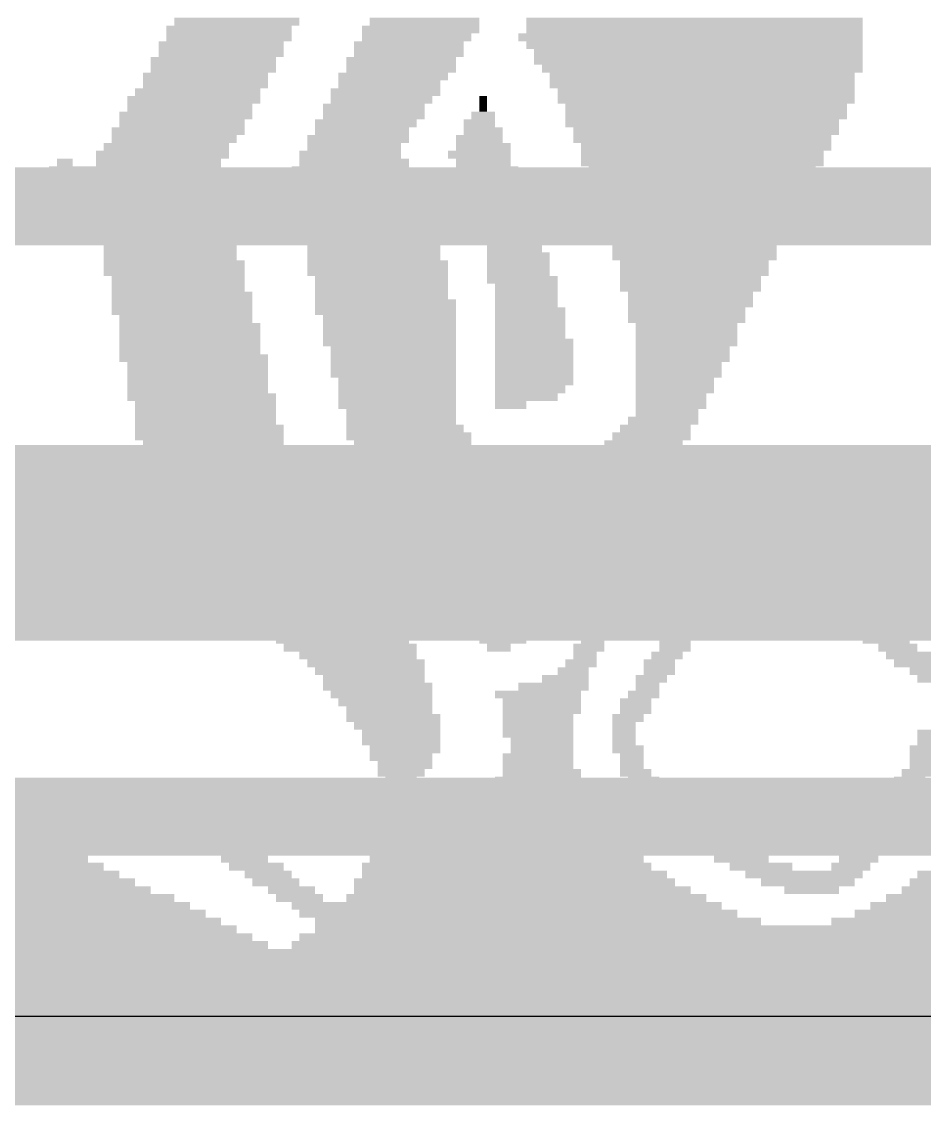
# Model space of a CAD drawing. Extents: x 8 to 204, y 9 to 177.
# Drawn here: x 61.46 to 64.391, y 44.91 to 48.428 of the extents above; entities that cross this region are included whole.
import ezdxf

# ---------------------------------------------------------------- set-up
doc = ezdxf.new("R2010")
doc.units = 0
doc.layers.get('0').update_dxf_attribs({"linetype": 'CONTINUOUS'})
doc.layers.add('BOTTOMLAYER', color=5, linetype='CONTINUOUS')
doc.layers.add('BOTTOMOVERLAY', color=54, linetype='CONTINUOUS')

# ---------------------------------------------------------------- blocks, each defined once
blk = doc.blocks.new('ESTATICA_B_223')
at = {"layer": 'BOTTOMOVERLAY'}
for points in [[(-7.0403, 4.0105), (6.5233, 4.0105), (-7.0403, 4.0359), (6.5233, 4.0359)], [(-7.0403, 3.9851), (6.5233, 3.9851), (-7.0403, 4.0105), (6.5233, 4.0105)], [(-7.0149, 3.9597), (6.5233, 3.9597), (-7.0149, 3.9851), (6.5233, 3.9851)], [(-7.0149, 3.9343), (6.4979, 3.9343), (-7.0149, 3.9597), (6.4979, 3.9597)], [(-6.9895, 3.9089), (6.4979, 3.9089), (-6.9895, 3.9343), (6.4979, 3.9343)], [(-6.9641, 3.8835), (6.4725, 3.8835), (-6.9641, 3.9089), (6.4725, 3.9089)], [(-6.9641, 3.8581), (6.4471, 3.8581), (-6.9641, 3.8835), (6.4471, 3.8835)], [(-6.9387, 3.8327), (6.4471, 3.8327), (-6.9387, 3.8581), (6.4471, 3.8581)], [(-6.9387, 3.8073), (6.4217, 3.8073), (-6.9387, 3.8327), (6.4217, 3.8327)], [(-6.9133, 3.7819), (6.4217, 3.7819), (-6.9133, 3.8073), (6.4217, 3.8073)], [(-6.9133, 3.7565), (6.3963, 3.7565), (-6.9133, 3.7819), (6.3963, 3.7819)], [(-6.8879, 3.7311), (6.3963, 3.7311), (-6.8879, 3.7565), (6.3963, 3.7565)], [(-6.8625, 3.7057), (6.3709, 3.7057), (-6.8625, 3.7311), (6.3709, 3.7311)], [(-6.8625, 3.6803), (6.3455, 3.6803), (-6.8625, 3.7057), (6.3455, 3.7057)], [(-6.8371, 3.6549), (6.3455, 3.6549), (-6.8371, 3.6803), (6.3455, 3.6803)], [(-6.8371, 3.6295), (6.3201, 3.6295), (-6.8371, 3.6549), (6.3201, 3.6549)], [(-6.8117, 3.6041), (6.3201, 3.6041), (-6.8117, 3.6295), (6.3201, 3.6295)], [(-6.8117, 3.5787), (6.2947, 3.5787), (-6.8117, 3.6041), (6.2947, 3.6041)], [(-6.7863, 3.5533), (6.2947, 3.5533), (-6.7863, 3.5787), (6.2947, 3.5787)], [(-6.7609, 3.5279), (6.2693, 3.5279), (-6.7609, 3.5533), (6.2693, 3.5533)], [(-6.7609, 3.5025), (1.4179, 3.5025), (-6.7609, 3.5279), (1.4179, 3.5279)], [(1.4941, 3.5025), (6.2439, 3.5025), (1.4941, 3.5279), (6.2439, 3.5279)], [(-6.7355, 3.4771), (1.3925, 3.4771), (-6.7355, 3.5025), (1.3925, 3.5025)], [(1.5449, 3.4771), (6.2439, 3.4771), (1.5449, 3.5025), (6.2439, 3.5025)], [(-6.7355, 3.4517), (1.3417, 3.4517), (-6.7355, 3.4771), (1.3417, 3.4771)], [(-6.7101, 3.4263), (-0.3347, 3.4263), (-6.7101, 3.4517), (-0.3347, 3.4517)], [(-0.1061, 3.4263), (1.3417, 3.4263), (-0.1061, 3.4517), (1.3417, 3.4517)], [(1.5957, 3.4517), (6.2185, 3.4517), (1.5957, 3.4771), (6.2185, 3.4771)], [(1.6465, 3.4263), (6.2185, 3.4263), (1.6465, 3.4517), (6.2185, 3.4517)], [(-6.6847, 3.4009), (-0.4109, 3.4009), (-6.6847, 3.4263), (-0.4109, 3.4263)], [(-0.0299, 3.4009), (1.3925, 3.4009), (-0.0299, 3.4263), (1.3925, 3.4263)], [(1.6973, 3.4009), (6.1931, 3.4009), (1.6973, 3.4263), (6.1931, 3.4263)], [(-6.6847, 3.3755), (-0.4617, 3.3755), (-6.6847, 3.4009), (-0.4617, 3.4009)], [(0.0209, 3.3755), (1.4179, 3.3755), (0.0209, 3.4009), (1.4179, 3.4009)], [(1.7481, 3.3755), (6.1677, 3.3755), (1.7481, 3.4009), (6.1677, 3.4009)], [(-6.6593, 3.3501), (-0.5125, 3.3501), (-6.6593, 3.3755), (-0.5125, 3.3755)], [(-6.6593, 3.3247), (-0.5633, 3.3247), (-6.6593, 3.3501), (-0.5633, 3.3501)], [(-0.3601, 3.3247), (-0.1823, 3.3247), (-0.3601, 3.3501), (-0.1823, 3.3501)], [(0.0717, 3.3501), (1.2401, 3.3501), (0.0717, 3.3755), (1.2401, 3.3755)], [(0.1225, 3.3247), (1.2147, 3.3247), (0.1225, 3.3501), (1.2147, 3.3501)], [(1.3163, 3.3501), (1.4687, 3.3501), (1.3163, 3.3755), (1.4687, 3.3755)], [(1.3417, 3.3247), (1.4941, 3.3247), (1.3417, 3.3501), (1.4941, 3.3501)], [(1.7989, 3.3501), (6.1677, 3.3501), (1.7989, 3.3755), (6.1677, 3.3755)], [(1.8751, 3.3247), (6.1423, 3.3247), (1.8751, 3.3501), (6.1423, 3.3501)], [(-6.6339, 3.2993), (-0.5887, 3.2993), (-6.6339, 3.3247), (-0.5887, 3.3247)], [(-0.4109, 3.2993), (-0.1061, 3.2993), (-0.4109, 3.3247), (-0.1061, 3.3247)], [(0.1733, 3.2993), (1.2147, 3.2993), (0.1733, 3.3247), (1.2147, 3.3247)], [(1.3925, 3.2993), (1.5449, 3.2993), (1.3925, 3.3247), (1.5449, 3.3247)], [(1.9259, 3.2993), (6.1423, 3.2993), (1.9259, 3.3247), (6.1423, 3.3247)], [(-6.6339, 3.2739), (-0.6141, 3.2739), (-6.6339, 3.2993), (-0.6141, 3.2993)], [(-0.4617, 3.2485), (-0.3347, 3.2485), (-0.4617, 3.2739), (-0.3347, 3.2739)], [(-0.4363, 3.2739), (-0.0553, 3.2739), (-0.4363, 3.2993), (-0.0553, 3.2993)], [(-0.2077, 3.2485), (-0.0045, 3.2485), (-0.2077, 3.2739), (-0.0045, 3.2739)], [(0.1987, 3.2739), (1.1893, 3.2739), (0.1987, 3.2993), (1.1893, 3.2993)], [(0.2495, 3.2485), (1.1893, 3.2485), (0.2495, 3.2739), (1.1893, 3.2739)], [(1.4179, 3.2739), (1.5703, 3.2739), (1.4179, 3.2993), (1.5703, 3.2993)], [(1.4433, 3.2485), (1.6211, 3.2485), (1.4433, 3.2739), (1.6211, 3.2739)], [(1.9767, 3.2739), (6.1169, 3.2739), (1.9767, 3.2993), (6.1169, 3.2993)], [(2.0275, 3.2485), (6.1169, 3.2485), (2.0275, 3.2739), (6.1169, 3.2739)], [(-0.4871, 3.2231), (-0.3601, 3.2231), (-0.4871, 3.2485), (-0.3601, 3.2485)], [(-0.1315, 3.2231), (0.0463, 3.2231), (-0.1315, 3.2485), (0.0463, 3.2485)], [(0.2749, 3.2231), (1.1639, 3.2231), (0.2749, 3.2485), (1.1639, 3.2485)], [(1.4941, 3.2231), (1.6465, 3.2231), (1.4941, 3.2485), (1.6465, 3.2485)], [(2.0783, 3.2231), (6.0915, 3.2231), (2.0783, 3.2485), (6.0915, 3.2485)], [(-0.5125, 3.1977), (-0.3855, 3.1977), (-0.5125, 3.2231), (-0.3855, 3.2231)], [(-0.0807, 3.1977), (0.0971, 3.1977), (-0.0807, 3.2231), (0.0971, 3.2231)], [(0.3003, 3.1977), (0.9607, 3.1977), (0.3003, 3.2231), (0.9607, 3.2231)], [(1.5195, 3.1977), (1.6973, 3.1977), (1.5195, 3.2231), (1.6973, 3.2231)], [(2.1291, 3.1977), (6.0661, 3.1977), (2.1291, 3.2231), (6.0661, 3.2231)], [(-0.5379, 3.1469), (-0.4363, 3.1469), (-0.5379, 3.1723), (-0.4363, 3.1723)], [(-0.5125, 3.1723), (-0.4109, 3.1723), (-0.5125, 3.1977), (-0.4109, 3.1977)], [(-0.0299, 3.1723), (0.1225, 3.1723), (-0.0299, 3.1977), (0.1225, 3.1977)], [(0.0209, 3.1469), (0.1733, 3.1469), (0.0209, 3.1723), (0.1733, 3.1723)], [(0.3511, 3.1723), (0.9099, 3.1723), (0.3511, 3.1977), (0.9099, 3.1977)], [(0.3765, 3.1469), (0.8845, 3.1469), (0.3765, 3.1723), (0.8845, 3.1723)], [(1.5703, 3.1723), (1.7227, 3.1723), (1.5703, 3.1977), (1.7227, 3.1977)], [(1.5957, 3.1469), (1.7735, 3.1469), (1.5957, 3.1723), (1.7735, 3.1723)], [(2.1037, 3.1469), (6.0407, 3.1469), (2.1037, 3.1723), (6.0407, 3.1723)], [(2.1799, 3.1723), (6.0661, 3.1723), (2.1799, 3.1977), (6.0661, 3.1977)], [(-0.5633, 3.1215), (-0.4617, 3.1215), (-0.5633, 3.1469), (-0.4617, 3.1469)], [(0.0463, 3.1215), (0.1987, 3.1215), (0.0463, 3.1469), (0.1987, 3.1469)], [(0.3765, 3.1215), (0.8591, 3.1215), (0.3765, 3.1469), (0.8591, 3.1469)], [(1.6465, 3.1215), (1.7989, 3.1215), (1.6465, 3.1469), (1.7989, 3.1469)], [(2.0275, 3.1215), (2.2815, 3.1215), (2.0275, 3.1469), (2.2815, 3.1469)], [(-0.5887, 3.0707), (-0.4871, 3.0707), (-0.5887, 3.0961), (-0.4871, 3.0961)], [(-0.5633, 3.0961), (-0.4617, 3.0961), (-0.5633, 3.1215), (-0.4617, 3.1215)], [(0.0971, 3.0961), (0.2241, 3.0961), (0.0971, 3.1215), (0.2241, 3.1215)], [(0.1225, 3.0707), (0.2495, 3.0707), (0.1225, 3.0961), (0.2495, 3.0961)], [(0.4019, 3.0961), (0.8337, 3.0961), (0.4019, 3.1215), (0.8337, 3.1215)], [(0.4273, 3.0707), (0.8083, 3.0707), (0.4273, 3.0961), (0.8083, 3.0961)], [(1.6719, 3.0961), (1.8497, 3.0961), (1.6719, 3.1215), (1.8497, 3.1215)], [(1.7227, 3.0707), (2.1545, 3.0707), (1.7227, 3.0961), (2.1545, 3.0961)], [(1.9259, 3.0961), (2.2307, 3.0961), (1.9259, 3.1215), (2.2307, 3.1215)], [(-0.6141, 3.0453), (-0.5125, 3.0453), (-0.6141, 3.0707), (-0.5125, 3.0707)], [(0.1479, 3.0453), (0.2749, 3.0453), (0.1479, 3.0707), (0.2749, 3.0707)], [(0.4527, 3.0453), (0.8083, 3.0453), (0.4527, 3.0707), (0.8083, 3.0707)], [(1.7481, 3.0453), (2.0529, 3.0453), (1.7481, 3.0707), (2.0529, 3.0707)], [(-0.6141, 3.0199), (-0.5125, 3.0199), (-0.6141, 3.0453), (-0.5125, 3.0453)], [(0.1733, 3.0199), (0.3003, 3.0199), (0.1733, 3.0453), (0.3003, 3.0453)], [(0.4527, 3.0199), (0.7829, 3.0199), (0.4527, 3.0453), (0.7829, 3.0453)], [(1.8243, 3.0199), (1.9513, 3.0199), (1.8243, 3.0453), (1.9513, 3.0453)], [(-0.6395, 2.9945), (-0.5379, 2.9945), (-0.6395, 3.0199), (-0.5379, 3.0199)], [(-0.6395, 2.9691), (-0.5379, 2.9691), (-0.6395, 2.9945), (-0.5379, 2.9945)], [(0.1987, 2.9945), (0.3257, 2.9945), (0.1987, 3.0199), (0.3257, 3.0199)], [(0.2241, 2.9691), (0.3257, 2.9691), (0.2241, 2.9945), (0.3257, 2.9945)], [(0.4781, 2.9945), (0.7575, 2.9945), (0.4781, 3.0199), (0.7575, 3.0199)], [(0.4781, 2.9691), (0.7575, 2.9691), (0.4781, 2.9945), (0.7575, 2.9945)], [(1.0115, 2.9691), (1.1131, 2.9691), (1.0115, 2.9945), (1.1131, 2.9945)], [(1.0369, 2.9945), (1.0877, 2.9945), (1.0369, 3.0199), (1.0877, 3.0199)], [(-0.6649, 2.9437), (-0.5633, 2.9437), (-0.6649, 2.9691), (-0.5633, 2.9691)], [(0.2495, 2.9437), (0.3511, 2.9437), (0.2495, 2.9691), (0.3511, 2.9691)], [(0.4781, 2.9437), (0.7321, 2.9437), (0.4781, 2.9691), (0.7321, 2.9691)], [(0.9861, 2.9437), (1.1385, 2.9437), (0.9861, 2.9691), (1.1385, 2.9691)], [(-0.6649, 2.9183), (-0.5887, 2.9183), (-0.6649, 2.9437), (-0.5887, 2.9437)], [(0.2749, 2.9183), (0.3511, 2.9183), (0.2749, 2.9437), (0.3511, 2.9437)], [(0.5035, 2.9183), (0.7321, 2.9183), (0.5035, 2.9437), (0.7321, 2.9437)], [(0.9607, 2.9183), (1.1385, 2.9183), (0.9607, 2.9437), (1.1385, 2.9437)], [(-0.6903, 2.8929), (-0.5887, 2.8929), (-0.6903, 2.9183), (-0.5887, 2.9183)], [(-0.6903, 2.8675), (-0.5887, 2.8675), (-0.6903, 2.8929), (-0.5887, 2.8929)], [(0.2749, 2.8929), (0.3511, 2.8929), (0.2749, 2.9183), (0.3511, 2.9183)], [(0.2749, 2.8675), (0.3765, 2.8675), (0.2749, 2.8929), (0.3765, 2.8929)], [(0.5035, 2.8929), (0.7321, 2.8929), (0.5035, 2.9183), (0.7321, 2.9183)], [(0.5035, 2.8675), (0.7067, 2.8675), (0.5035, 2.8929), (0.7067, 2.8929)], [(0.9353, 2.8675), (1.1639, 2.8675), (0.9353, 2.8929), (1.1639, 2.8929)], [(0.9607, 2.8929), (1.1639, 2.8929), (0.9607, 2.9183), (1.1639, 2.9183)], [(-0.7157, 2.8421), (-0.6141, 2.8421), (-0.7157, 2.8675), (-0.6141, 2.8675)], [(0.3003, 2.8421), (0.3765, 2.8421), (0.3003, 2.8675), (0.3765, 2.8675)], [(0.5035, 2.8421), (0.7067, 2.8421), (0.5035, 2.8675), (0.7067, 2.8675)], [(0.9353, 2.8421), (1.1893, 2.8421), (0.9353, 2.8675), (1.1893, 2.8675)], [(-0.7157, 2.8167), (-0.6141, 2.8167), (-0.7157, 2.8421), (-0.6141, 2.8421)], [(0.3003, 2.8167), (0.3765, 2.8167), (0.3003, 2.8421), (0.3765, 2.8421)], [(0.3003, 2.7913), (0.3765, 2.7913), (0.3003, 2.8167), (0.3765, 2.8167)], [(0.5035, 2.8167), (0.7321, 2.8167), (0.5035, 2.8421), (0.7321, 2.8421)], [(0.5035, 2.7913), (0.7321, 2.7913), (0.5035, 2.8167), (0.7321, 2.8167)], [(0.9353, 2.8167), (1.1893, 2.8167), (0.9353, 2.8421), (1.1893, 2.8421)], [(0.9353, 2.7913), (1.2147, 2.7913), (0.9353, 2.8167), (1.2147, 2.8167)], [(0.2749, 2.7659), (0.3765, 2.7659), (0.2749, 2.7913), (0.3765, 2.7913)], [(0.5035, 2.7659), (0.7321, 2.7659), (0.5035, 2.7913), (0.7321, 2.7913)], [(0.9353, 2.7659), (1.2401, 2.7659), (0.9353, 2.7913), (1.2401, 2.7913)], [(0.2495, 2.7405), (0.3511, 2.7405), (0.2495, 2.7659), (0.3511, 2.7659)], [(0.4781, 2.7405), (0.7321, 2.7405), (0.4781, 2.7659), (0.7321, 2.7659)], [(0.9607, 2.7405), (1.2401, 2.7405), (0.9607, 2.7659), (1.2401, 2.7659)], [(0.2241, 2.6897), (0.3257, 2.6897), (0.2241, 2.7151), (0.3257, 2.7151)], [(0.2495, 2.7151), (0.3511, 2.7151), (0.2495, 2.7405), (0.3511, 2.7405)], [(0.4781, 2.7151), (0.7321, 2.7151), (0.4781, 2.7405), (0.7321, 2.7405)], [(0.4781, 2.6897), (0.7575, 2.6897), (0.4781, 2.7151), (0.7575, 2.7151)], [(0.9607, 2.7151), (1.2655, 2.7151), (0.9607, 2.7405), (1.2655, 2.7405)], [(0.9607, 2.6897), (1.2909, 2.6897), (0.9607, 2.7151), (1.2909, 2.7151)], [(0.2241, 2.6643), (0.3003, 2.6643), (0.2241, 2.6897), (0.3003, 2.6897)], [(0.4527, 2.6643), (0.6813, 2.6643), (0.4527, 2.6897), (0.6813, 2.6897)], [(0.9607, 2.6643), (1.3163, 2.6643), (0.9607, 2.6897), (1.3163, 2.6897)], [(-0.7411, 2.6389), (-0.6141, 2.6389), (-0.7411, 2.6643), (-0.6141, 2.6643)], [(-0.7157, 2.6135), (-0.5887, 2.6135), (-0.7157, 2.6389), (-0.5887, 2.6389)], [(0.1733, 2.6135), (0.2749, 2.6135), (0.1733, 2.6389), (0.2749, 2.6389)], [(0.1987, 2.6389), (0.3003, 2.6389), (0.1987, 2.6643), (0.3003, 2.6643)], [(0.4527, 2.6389), (0.6051, 2.6389), (0.4527, 2.6643), (0.6051, 2.6643)], [(0.4527, 2.6135), (0.5543, 2.6135), (0.4527, 2.6389), (0.5543, 2.6389)], [(0.9861, 2.6389), (1.3163, 2.6389), (0.9861, 2.6643), (1.3163, 2.6643)], [(0.9861, 2.6135), (1.3417, 2.6135), (0.9861, 2.6389), (1.3417, 2.6389)], [(-0.6903, 2.5881), (-0.5379, 2.5881), (-0.6903, 2.6135), (-0.5379, 2.6135)], [(0.1733, 2.5881), (0.2749, 2.5881), (0.1733, 2.6135), (0.2749, 2.6135)], [(0.4273, 2.5881), (0.5289, 2.5881), (0.4273, 2.6135), (0.5289, 2.6135)], [(0.9861, 2.5881), (1.3671, 2.5881), (0.9861, 2.6135), (1.3671, 2.6135)], [(-0.6649, 2.5627), (-0.5125, 2.5627), (-0.6649, 2.5881), (-0.5125, 2.5881)], [(0.1479, 2.5627), (0.2495, 2.5627), (0.1479, 2.5881), (0.2495, 2.5881)], [(0.4273, 2.5627), (0.5035, 2.5627), (0.4273, 2.5881), (0.5035, 2.5881)], [(1.0115, 2.5627), (1.3925, 2.5627), (1.0115, 2.5881), (1.3925, 2.5881)], [(-0.6141, 2.5373), (-0.4871, 2.5373), (-0.6141, 2.5627), (-0.4871, 2.5627)], [(-0.5887, 2.5119), (-0.4363, 2.5119), (-0.5887, 2.5373), (-0.4363, 2.5373)], [(0.1225, 2.5373), (0.2241, 2.5373), (0.1225, 2.5627), (0.2241, 2.5627)], [(0.1225, 2.5119), (0.2241, 2.5119), (0.1225, 2.5373), (0.2241, 2.5373)], [(0.4019, 2.5373), (0.5035, 2.5373), (0.4019, 2.5627), (0.5035, 2.5627)], [(0.4019, 2.5119), (0.4781, 2.5119), (0.4019, 2.5373), (0.4781, 2.5373)], [(0.6559, 2.5119), (0.8083, 2.5119), (0.6559, 2.5373), (0.8083, 2.5373)], [(0.7067, 2.5373), (0.7829, 2.5373), (0.7067, 2.5627), (0.7829, 2.5627)], [(1.0115, 2.5373), (1.4433, 2.5373), (1.0115, 2.5627), (1.4433, 2.5627)], [(1.0369, 2.5119), (1.4687, 2.5119), (1.0369, 2.5373), (1.4687, 2.5373)], [(-0.5633, 2.4865), (-0.4109, 2.4865), (-0.5633, 2.5119), (-0.4109, 2.5119)], [(0.0971, 2.4865), (0.1987, 2.4865), (0.0971, 2.5119), (0.1987, 2.5119)], [(0.4019, 2.4865), (0.4781, 2.4865), (0.4019, 2.5119), (0.4781, 2.5119)], [(0.6305, 2.4865), (0.8083, 2.4865), (0.6305, 2.5119), (0.8083, 2.5119)], [(1.0369, 2.4865), (1.4941, 2.4865), (1.0369, 2.5119), (1.4941, 2.5119)], [(-0.5125, 2.4611), (-0.3601, 2.4611), (-0.5125, 2.4865), (-0.3601, 2.4865)], [(0.0717, 2.4611), (0.1733, 2.4611), (0.0717, 2.4865), (0.1733, 2.4865)], [(0.3765, 2.4611), (0.4781, 2.4611), (0.3765, 2.4865), (0.4781, 2.4865)], [(0.6051, 2.4611), (0.8083, 2.4611), (0.6051, 2.4865), (0.8083, 2.4865)], [(1.0623, 2.4611), (1.5449, 2.4611), (1.0623, 2.4865), (1.5449, 2.4865)], [(-0.4871, 2.4357), (-0.3347, 2.4357), (-0.4871, 2.4611), (-0.3347, 2.4611)], [(-0.4363, 2.4103), (-0.2839, 2.4103), (-0.4363, 2.4357), (-0.2839, 2.4357)], [(0.0463, 2.4103), (0.1479, 2.4103), (0.0463, 2.4357), (0.1479, 2.4357)], [(0.0717, 2.4357), (0.1733, 2.4357), (0.0717, 2.4611), (0.1733, 2.4611)], [(0.3765, 2.4357), (0.4781, 2.4357), (0.3765, 2.4611), (0.4781, 2.4611)], [(0.3765, 2.4103), (0.4781, 2.4103), (0.3765, 2.4357), (0.4781, 2.4357)], [(0.5797, 2.4103), (0.8337, 2.4103), (0.5797, 2.4357), (0.8337, 2.4357)], [(0.6051, 2.4357), (0.8337, 2.4357), (0.6051, 2.4611), (0.8337, 2.4611)], [(1.0623, 2.4357), (1.5703, 2.4357), (1.0623, 2.4611), (1.5703, 2.4611)], [(1.0877, 2.4103), (1.6211, 2.4103), (1.0877, 2.4357), (1.6211, 2.4357)], [(-0.4109, 2.3849), (-0.2331, 2.3849), (-0.4109, 2.4103), (-0.2331, 2.4103)], [(0.0209, 2.3849), (0.1225, 2.3849), (0.0209, 2.4103), (0.1225, 2.4103)], [(0.3511, 2.3849), (0.4781, 2.3849), (0.3511, 2.4103), (0.4781, 2.4103)], [(0.5797, 2.3849), (0.8591, 2.3849), (0.5797, 2.4103), (0.8591, 2.4103)], [(1.1131, 2.3849), (1.6973, 2.3849), (1.1131, 2.4103), (1.6973, 2.4103)], [(1.8243, 2.3849), (1.9513, 2.3849), (1.8243, 2.4103), (1.9513, 2.4103)], [(-0.3601, 2.3595), (-0.2077, 2.3595), (-0.3601, 2.3849), (-0.2077, 2.3849)], [(-0.3347, 2.3341), (-0.1569, 2.3341), (-0.3347, 2.3595), (-0.1569, 2.3595)], [(-0.0045, 2.3595), (0.1225, 2.3595), (-0.0045, 2.3849), (0.1225, 2.3849)], [(-0.0045, 2.3341), (0.0971, 2.3341), (-0.0045, 2.3595), (0.0971, 2.3595)], [(0.3511, 2.3595), (0.4781, 2.3595), (0.3511, 2.3849), (0.4781, 2.3849)], [(0.3511, 2.3341), (0.4781, 2.3341), (0.3511, 2.3595), (0.4781, 2.3595)], [(0.6051, 2.3595), (0.8591, 2.3595), (0.6051, 2.3849), (0.8591, 2.3849)], [(0.6051, 2.3341), (0.8845, 2.3341), (0.6051, 2.3595), (0.8845, 2.3595)], [(1.1131, 2.3595), (1.9513, 2.3595), (1.1131, 2.3849), (1.9513, 2.3849)], [(1.1385, 2.3341), (1.9513, 2.3341), (1.1385, 2.3595), (1.9513, 2.3595)], [(-0.2839, 2.3087), (-0.1315, 2.3087), (-0.2839, 2.3341), (-0.1315, 2.3341)], [(-0.0299, 2.3087), (0.0717, 2.3087), (-0.0299, 2.3341), (0.0717, 2.3341)], [(0.3257, 2.3087), (0.4781, 2.3087), (0.3257, 2.3341), (0.4781, 2.3341)], [(0.6051, 2.3087), (0.9099, 2.3087), (0.6051, 2.3341), (0.9099, 2.3341)], [(1.1639, 2.3087), (1.9259, 2.3087), (1.1639, 2.3341), (1.9259, 2.3341)], [(-0.2331, 2.2833), (-0.0807, 2.2833), (-0.2331, 2.3087), (-0.0807, 2.3087)], [(-0.0553, 2.2833), (0.0463, 2.2833), (-0.0553, 2.3087), (0.0463, 2.3087)], [(0.3257, 2.2833), (0.4781, 2.2833), (0.3257, 2.3087), (0.4781, 2.3087)], [(0.6051, 2.2833), (0.9099, 2.2833), (0.6051, 2.3087), (0.9099, 2.3087)], [(1.1893, 2.2833), (1.8751, 2.2833), (1.1893, 2.3087), (1.8751, 2.3087)], [(-0.2077, 2.2579), (0.0209, 2.2579), (-0.2077, 2.2833), (0.0209, 2.2833)], [(-0.1569, 2.2325), (-0.0045, 2.2325), (-0.1569, 2.2579), (-0.0045, 2.2579)], [(0.3003, 2.2579), (0.4781, 2.2579), (0.3003, 2.2833), (0.4781, 2.2833)], [(0.3003, 2.2325), (0.4781, 2.2325), (0.3003, 2.2579), (0.4781, 2.2579)], [(0.6305, 2.2579), (0.9353, 2.2579), (0.6305, 2.2833), (0.9353, 2.2833)], [(0.6305, 2.2325), (0.9607, 2.2325), (0.6305, 2.2579), (0.9607, 2.2579)], [(1.2401, 2.2579), (1.8243, 2.2579), (1.2401, 2.2833), (1.8243, 2.2833)], [(1.2655, 2.2325), (1.8497, 2.2325), (1.2655, 2.2579), (1.8497, 2.2579)], [(-0.1061, 2.2071), (-0.0553, 2.2071), (-0.1061, 2.2325), (-0.0553, 2.2325)], [(0.3003, 2.2071), (0.5035, 2.2071), (0.3003, 2.2325), (0.5035, 2.2325)], [(0.6305, 2.2071), (0.9861, 2.2071), (0.6305, 2.2325), (0.9861, 2.2325)], [(1.3417, 2.2071), (1.8497, 2.2071), (1.3417, 2.2325), (1.8497, 2.2325)], [(0.2749, 2.1817), (0.5035, 2.1817), (0.2749, 2.2071), (0.5035, 2.2071)], [(0.2749, 2.1563), (0.5289, 2.1563), (0.2749, 2.1817), (0.5289, 2.1817)], [(0.6559, 2.1817), (0.9861, 2.1817), (0.6559, 2.2071), (0.9861, 2.2071)], [(0.6559, 2.1563), (1.0115, 2.1563), (0.6559, 2.1817), (1.0115, 2.1817)], [(1.3671, 2.1817), (1.8497, 2.1817), (1.3671, 2.2071), (1.8497, 2.2071)], [(1.3671, 2.1563), (1.8497, 2.1563), (1.3671, 2.1817), (1.8497, 2.1817)], [(0.2495, 2.1309), (0.5289, 2.1309), (0.2495, 2.1563), (0.5289, 2.1563)], [(0.6813, 2.1309), (1.0623, 2.1309), (0.6813, 2.1563), (1.0623, 2.1563)], [(1.3671, 2.1309), (1.8497, 2.1309), (1.3671, 2.1563), (1.8497, 2.1563)], [(0.2495, 2.1055), (0.5289, 2.1055), (0.2495, 2.1309), (0.5289, 2.1309)], [(0.6813, 2.1055), (1.0877, 2.1055), (0.6813, 2.1309), (1.0877, 2.1309)], [(1.3925, 2.1055), (1.8751, 2.1055), (1.3925, 2.1309), (1.8751, 2.1309)], [(0.2241, 2.0801), (0.5543, 2.0801), (0.2241, 2.1055), (0.5543, 2.1055)], [(0.2241, 2.0547), (0.5543, 2.0547), (0.2241, 2.0801), (0.5543, 2.0801)], [(0.7067, 2.0801), (1.1131, 2.0801), (0.7067, 2.1055), (1.1131, 2.1055)], [(0.7067, 2.0547), (1.1639, 2.0547), (0.7067, 2.0801), (1.1639, 2.0801)], [(1.3925, 2.0801), (1.8751, 2.0801), (1.3925, 2.1055), (1.8751, 2.1055)], [(1.3925, 2.0547), (1.8751, 2.0547), (1.3925, 2.0801), (1.8751, 2.0801)], [(0.1987, 2.0293), (0.5797, 2.0293), (0.1987, 2.0547), (0.5797, 2.0547)], [(0.7321, 2.0293), (1.1893, 2.0293), (0.7321, 2.0547), (1.1893, 2.0547)], [(1.3925, 2.0293), (1.8751, 2.0293), (1.3925, 2.0547), (1.8751, 2.0547)], [(0.1987, 2.0039), (0.5797, 2.0039), (0.1987, 2.0293), (0.5797, 2.0293)], [(0.7575, 2.0039), (1.1893, 2.0039), (0.7575, 2.0293), (1.1893, 2.0293)], [(1.4179, 2.0039), (1.8751, 2.0039), (1.4179, 2.0293), (1.8751, 2.0293)], [(0.1733, 1.9531), (0.6051, 1.9531), (0.1733, 1.9785), (0.6051, 1.9785)], [(0.1987, 1.9785), (0.6051, 1.9785), (0.1987, 2.0039), (0.6051, 2.0039)], [(0.7575, 1.9785), (1.1893, 1.9785), (0.7575, 2.0039), (1.1893, 2.0039)], [(0.7829, 1.9531), (1.2147, 1.9531), (0.7829, 1.9785), (1.2147, 1.9785)], [(1.4179, 1.9785), (1.9005, 1.9785), (1.4179, 2.0039), (1.9005, 2.0039)], [(1.4179, 1.9531), (1.9005, 1.9531), (1.4179, 1.9785), (1.9005, 1.9785)], [(0.1733, 1.9277), (0.5035, 1.9277), (0.1733, 1.9531), (0.5035, 1.9531)], [(0.7829, 1.9277), (1.2147, 1.9277), (0.7829, 1.9531), (1.2147, 1.9531)], [(1.4179, 1.9277), (1.9005, 1.9277), (1.4179, 1.9531), (1.9005, 1.9531)], [(0.1479, 1.9023), (0.4527, 1.9023), (0.1479, 1.9277), (0.4527, 1.9277)], [(0.1479, 1.8769), (0.4019, 1.8769), (0.1479, 1.9023), (0.4019, 1.9023)], [(0.8083, 1.9023), (1.2147, 1.9023), (0.8083, 1.9277), (1.2147, 1.9277)], [(0.8337, 1.8769), (1.2147, 1.8769), (0.8337, 1.9023), (1.2147, 1.9023)], [(1.4433, 1.9023), (1.9005, 1.9023), (1.4433, 1.9277), (1.9005, 1.9277)], [(1.4433, 1.8769), (1.9005, 1.8769), (1.4433, 1.9023), (1.9005, 1.9023)], [(0.1225, 1.8515), (0.3765, 1.8515), (0.1225, 1.8769), (0.3765, 1.8769)], [(0.8337, 1.8515), (1.2401, 1.8515), (0.8337, 1.8769), (1.2401, 1.8769)], [(1.4433, 1.8515), (1.9259, 1.8515), (1.4433, 1.8769), (1.9259, 1.8769)], [(0.1225, 1.8261), (0.3511, 1.8261), (0.1225, 1.8515), (0.3511, 1.8515)], [(0.8591, 1.8261), (1.2401, 1.8261), (0.8591, 1.8515), (1.2401, 1.8515)], [(1.4433, 1.8261), (1.9259, 1.8261), (1.4433, 1.8515), (1.9259, 1.8515)], [(0.0971, 1.8007), (0.3257, 1.8007), (0.0971, 1.8261), (0.3257, 1.8261)], [(0.0971, 1.7753), (0.3003, 1.7753), (0.0971, 1.8007), (0.3003, 1.8007)], [(0.8845, 1.8007), (1.2401, 1.8007), (0.8845, 1.8261), (1.2401, 1.8261)], [(0.8845, 1.7753), (1.2401, 1.7753), (0.8845, 1.8007), (1.2401, 1.8007)], [(1.4687, 1.8007), (1.9259, 1.8007), (1.4687, 1.8261), (1.9259, 1.8261)], [(1.4687, 1.7753), (1.9259, 1.7753), (1.4687, 1.8007), (1.9259, 1.8007)], [(0.0717, 1.7499), (0.3003, 1.7499), (0.0717, 1.7753), (0.3003, 1.7753)], [(0.6559, 1.7499), (0.7575, 1.7499), (0.6559, 1.7753), (0.7575, 1.7753)], [(0.8845, 1.7499), (1.2655, 1.7499), (0.8845, 1.7753), (1.2655, 1.7753)], [(1.4687, 1.7499), (1.9259, 1.7499), (1.4687, 1.7753), (1.9259, 1.7753)], [(0.0463, 1.6991), (0.3003, 1.6991), (0.0463, 1.7245), (0.3003, 1.7245)], [(0.0717, 1.7245), (0.3003, 1.7245), (0.0717, 1.7499), (0.3003, 1.7499)], [(0.5289, 1.6991), (0.7575, 1.6991), (0.5289, 1.7245), (0.7575, 1.7245)], [(0.5543, 1.7245), (0.7575, 1.7245), (0.5543, 1.7499), (0.7575, 1.7499)], [(0.8845, 1.7245), (1.2655, 1.7245), (0.8845, 1.7499), (1.2655, 1.7499)], [(0.8845, 1.6991), (1.2655, 1.6991), (0.8845, 1.7245), (1.2655, 1.7245)], [(1.4687, 1.7245), (1.9513, 1.7245), (1.4687, 1.7499), (1.9513, 1.7499)], [(1.4941, 1.6991), (1.9513, 1.6991), (1.4941, 1.7245), (1.9513, 1.7245)], [(0.0463, 1.6737), (0.3003, 1.6737), (0.0463, 1.6991), (0.3003, 1.6991)], [(0.5035, 1.6737), (0.7575, 1.6737), (0.5035, 1.6991), (0.7575, 1.6991)], [(0.8845, 1.6737), (1.2655, 1.6737), (0.8845, 1.6991), (1.2655, 1.6991)], [(1.4941, 1.6737), (1.9513, 1.6737), (1.4941, 1.6991), (1.9513, 1.6991)], [(0.0209, 1.6483), (0.3003, 1.6483), (0.0209, 1.6737), (0.3003, 1.6737)], [(0.5035, 1.6483), (0.7575, 1.6483), (0.5035, 1.6737), (0.7575, 1.6737)], [(0.8845, 1.6483), (1.2909, 1.6483), (0.8845, 1.6737), (1.2909, 1.6737)], [(1.4941, 1.6483), (1.9513, 1.6483), (1.4941, 1.6737), (1.9513, 1.6737)], [(-0.0045, 1.5975), (0.3003, 1.5975), (-0.0045, 1.6229), (0.3003, 1.6229)], [(0.0209, 1.6229), (0.3003, 1.6229), (0.0209, 1.6483), (0.3003, 1.6483)], [(0.5035, 1.6229), (0.7575, 1.6229), (0.5035, 1.6483), (0.7575, 1.6483)], [(0.5035, 1.5975), (0.7575, 1.5975), (0.5035, 1.6229), (0.7575, 1.6229)], [(0.8845, 1.6229), (1.2909, 1.6229), (0.8845, 1.6483), (1.2909, 1.6483)], [(0.8845, 1.5975), (1.2909, 1.5975), (0.8845, 1.6229), (1.2909, 1.6229)], [(1.4941, 1.6229), (1.9513, 1.6229), (1.4941, 1.6483), (1.9513, 1.6483)], [(1.4941, 1.5975), (1.9767, 1.5975), (1.4941, 1.6229), (1.9767, 1.6229)], [(-0.0045, 1.5721), (0.3003, 1.5721), (-0.0045, 1.5975), (0.3003, 1.5975)], [(0.5035, 1.5721), (0.7575, 1.5721), (0.5035, 1.5975), (0.7575, 1.5975)], [(0.8845, 1.5721), (1.2909, 1.5721), (0.8845, 1.5975), (1.2909, 1.5975)], [(1.5195, 1.5721), (1.9767, 1.5721), (1.5195, 1.5975), (1.9767, 1.5975)], [(-0.0299, 1.5467), (0.3003, 1.5467), (-0.0299, 1.5721), (0.3003, 1.5721)], [(0.5035, 1.5467), (0.7575, 1.5467), (0.5035, 1.5721), (0.7575, 1.5721)], [(0.8845, 1.5467), (1.3163, 1.5467), (0.8845, 1.5721), (1.3163, 1.5721)], [(1.5195, 1.5467), (1.9767, 1.5467), (1.5195, 1.5721), (1.9767, 1.5721)], [(-0.0299, 1.5213), (0.3003, 1.5213), (-0.0299, 1.5467), (0.3003, 1.5467)], [(-0.0299, 1.4959), (0.3003, 1.4959), (-0.0299, 1.5213), (0.3003, 1.5213)], [(0.5289, 1.5213), (0.7575, 1.5213), (0.5289, 1.5467), (0.7575, 1.5467)], [(0.5289, 1.4959), (0.7575, 1.4959), (0.5289, 1.5213), (0.7575, 1.5213)], [(0.8845, 1.5213), (1.3163, 1.5213), (0.8845, 1.5467), (1.3163, 1.5467)], [(0.8845, 1.4959), (1.3163, 1.4959), (0.8845, 1.5213), (1.3163, 1.5213)], [(1.5195, 1.5213), (1.9767, 1.5213), (1.5195, 1.5467), (1.9767, 1.5467)], [(1.5195, 1.4959), (1.9767, 1.4959), (1.5195, 1.5213), (1.9767, 1.5213)], [(-0.0553, 1.4705), (0.3257, 1.4705), (-0.0553, 1.4959), (0.3257, 1.4959)], [(0.5289, 1.4705), (0.7575, 1.4705), (0.5289, 1.4959), (0.7575, 1.4959)], [(0.8845, 1.4705), (1.3163, 1.4705), (0.8845, 1.4959), (1.3163, 1.4959)], [(1.5449, 1.4705), (1.9767, 1.4705), (1.5449, 1.4959), (1.9767, 1.4959)], [(-0.0807, 1.4197), (0.3257, 1.4197), (-0.0807, 1.4451), (0.3257, 1.4451)], [(-0.0553, 1.4451), (0.3257, 1.4451), (-0.0553, 1.4705), (0.3257, 1.4705)], [(0.5289, 1.4451), (0.7575, 1.4451), (0.5289, 1.4705), (0.7575, 1.4705)], [(0.5543, 1.4197), (0.7575, 1.4197), (0.5543, 1.4451), (0.7575, 1.4451)], [(0.8845, 1.4451), (1.3417, 1.4451), (0.8845, 1.4705), (1.3417, 1.4705)], [(0.8845, 1.4197), (1.3417, 1.4197), (0.8845, 1.4451), (1.3417, 1.4451)], [(1.5449, 1.4451), (2.0021, 1.4451), (1.5449, 1.4705), (2.0021, 1.4705)], [(1.5449, 1.4197), (2.0021, 1.4197), (1.5449, 1.4451), (2.0021, 1.4451)], [(-0.0807, 1.3943), (0.3257, 1.3943), (-0.0807, 1.4197), (0.3257, 1.4197)], [(0.5543, 1.3943), (0.7575, 1.3943), (0.5543, 1.4197), (0.7575, 1.4197)], [(0.9099, 1.3943), (1.3417, 1.3943), (0.9099, 1.4197), (1.3417, 1.4197)], [(1.5449, 1.3943), (2.0021, 1.3943), (1.5449, 1.4197), (2.0021, 1.4197)], [(-0.1061, 1.3689), (0.3511, 1.3689), (-0.1061, 1.3943), (0.3511, 1.3943)], [(0.5543, 1.3689), (0.7575, 1.3689), (0.5543, 1.3943), (0.7575, 1.3943)], [(0.9099, 1.3689), (1.3417, 1.3689), (0.9099, 1.3943), (1.3417, 1.3943)], [(1.5703, 1.3689), (2.0021, 1.3689), (1.5703, 1.3943), (2.0021, 1.3943)], [(-0.1315, 1.3181), (0.3511, 1.3181), (-0.1315, 1.3435), (0.3511, 1.3435)], [(-0.1061, 1.3435), (0.3511, 1.3435), (-0.1061, 1.3689), (0.3511, 1.3689)], [(0.5543, 1.3435), (0.7829, 1.3435), (0.5543, 1.3689), (0.7829, 1.3689)], [(0.5797, 1.3181), (0.7829, 1.3181), (0.5797, 1.3435), (0.7829, 1.3435)], [(0.9099, 1.3435), (1.3417, 1.3435), (0.9099, 1.3689), (1.3417, 1.3689)], [(0.9099, 1.3181), (1.3671, 1.3181), (0.9099, 1.3435), (1.3671, 1.3435)], [(1.5703, 1.3435), (2.0021, 1.3435), (1.5703, 1.3689), (2.0021, 1.3689)], [(1.5703, 1.3181), (2.0275, 1.3181), (1.5703, 1.3435), (2.0275, 1.3435)], [(-0.1315, 1.2927), (0.3511, 1.2927), (-0.1315, 1.3181), (0.3511, 1.3181)], [(0.5797, 1.2927), (0.7829, 1.2927), (0.5797, 1.3181), (0.7829, 1.3181)], [(0.9099, 1.2927), (1.3671, 1.2927), (0.9099, 1.3181), (1.3671, 1.3181)], [(1.5703, 1.2927), (2.0275, 1.2927), (1.5703, 1.3181), (2.0275, 1.3181)], [(-0.1569, 1.2673), (0.3765, 1.2673), (-0.1569, 1.2927), (0.3765, 1.2927)], [(-0.1569, 1.2419), (0.3765, 1.2419), (-0.1569, 1.2673), (0.3765, 1.2673)], [(0.5797, 1.2673), (0.7829, 1.2673), (0.5797, 1.2927), (0.7829, 1.2927)], [(0.6051, 1.2419), (0.7829, 1.2419), (0.6051, 1.2673), (0.7829, 1.2673)], [(0.9353, 1.2673), (1.3671, 1.2673), (0.9353, 1.2927), (1.3671, 1.2927)], [(0.9353, 1.2419), (1.3671, 1.2419), (0.9353, 1.2673), (1.3671, 1.2673)], [(1.5957, 1.2673), (2.0275, 1.2673), (1.5957, 1.2927), (2.0275, 1.2927)], [(1.5957, 1.2419), (2.0275, 1.2419), (1.5957, 1.2673), (2.0275, 1.2673)], [(-0.1823, 1.2165), (0.3765, 1.2165), (-0.1823, 1.2419), (0.3765, 1.2419)], [(0.6051, 1.2165), (0.8083, 1.2165), (0.6051, 1.2419), (0.8083, 1.2419)], [(0.9353, 1.2165), (1.3925, 1.2165), (0.9353, 1.2419), (1.3925, 1.2419)], [(1.5957, 1.2165), (2.0275, 1.2165), (1.5957, 1.2419), (2.0275, 1.2419)], [(-0.1823, 1.1911), (0.4019, 1.1911), (-0.1823, 1.2165), (0.4019, 1.2165)], [(0.6051, 1.1911), (0.8083, 1.1911), (0.6051, 1.2165), (0.8083, 1.2165)], [(0.9353, 1.1911), (1.3925, 1.1911), (0.9353, 1.2165), (1.3925, 1.2165)], [(1.5957, 1.1911), (2.0529, 1.1911), (1.5957, 1.2165), (2.0529, 1.2165)], [(-0.2077, 1.1657), (0.4019, 1.1657), (-0.2077, 1.1911), (0.4019, 1.1911)], [(-0.2077, 1.1403), (0.4019, 1.1403), (-0.2077, 1.1657), (0.4019, 1.1657)], [(0.6305, 1.1657), (0.8083, 1.1657), (0.6305, 1.1911), (0.8083, 1.1911)], [(0.6305, 1.1403), (0.8083, 1.1403), (0.6305, 1.1657), (0.8083, 1.1657)], [(0.9607, 1.1657), (1.3925, 1.1657), (0.9607, 1.1911), (1.3925, 1.1911)], [(0.9607, 1.1403), (1.3925, 1.1403), (0.9607, 1.1657), (1.3925, 1.1657)], [(1.6211, 1.1657), (2.0529, 1.1657), (1.6211, 1.1911), (2.0529, 1.1911)], [(1.6211, 1.1403), (2.0529, 1.1403), (1.6211, 1.1657), (2.0529, 1.1657)], [(-0.2331, 1.1149), (0.4019, 1.1149), (-0.2331, 1.1403), (0.4019, 1.1403)], [(0.6305, 1.1149), (0.8337, 1.1149), (0.6305, 1.1403), (0.8337, 1.1403)], [(0.9607, 1.1149), (1.4179, 1.1149), (0.9607, 1.1403), (1.4179, 1.1403)], [(1.6211, 1.1149), (2.0529, 1.1149), (1.6211, 1.1403), (2.0529, 1.1403)], [(-0.2331, 1.0895), (0.4273, 1.0895), (-0.2331, 1.1149), (0.4273, 1.1149)], [(0.6559, 1.0895), (0.8337, 1.0895), (0.6559, 1.1149), (0.8337, 1.1149)], [(0.9861, 1.0895), (1.4179, 1.0895), (0.9861, 1.1149), (1.4179, 1.1149)], [(1.6211, 1.0895), (2.0529, 1.0895), (1.6211, 1.1149), (2.0529, 1.1149)], [(-0.2585, 1.0641), (0.4273, 1.0641), (-0.2585, 1.0895), (0.4273, 1.0895)], [(-0.2585, 1.0387), (0.4273, 1.0387), (-0.2585, 1.0641), (0.4273, 1.0641)], [(0.6559, 1.0641), (0.8337, 1.0641), (0.6559, 1.0895), (0.8337, 1.0895)], [(0.6559, 1.0387), (0.8591, 1.0387), (0.6559, 1.0641), (0.8591, 1.0641)], [(0.9861, 1.0641), (1.4179, 1.0641), (0.9861, 1.0895), (1.4179, 1.0895)], [(1.0115, 1.0387), (1.4179, 1.0387), (1.0115, 1.0641), (1.4179, 1.0641)], [(1.6465, 1.0641), (2.1545, 1.0641), (1.6465, 1.0895), (2.1545, 1.0895)], [(1.6465, 1.0387), (2.1799, 1.0387), (1.6465, 1.0641), (2.1799, 1.0641)], [(-0.2839, 1.0133), (0.4527, 1.0133), (-0.2839, 1.0387), (0.4527, 1.0387)], [(0.6813, 1.0133), (0.8591, 1.0133), (0.6813, 1.0387), (0.8591, 1.0387)], [(1.0115, 1.0133), (1.4179, 1.0133), (1.0115, 1.0387), (1.4179, 1.0387)], [(1.6465, 1.0133), (2.2053, 1.0133), (1.6465, 1.0387), (2.2053, 1.0387)], [(-0.3093, 0.9625), (0.4781, 0.9625), (-0.3093, 0.9879), (0.4781, 0.9879)], [(-0.2839, 0.9879), (0.4527, 0.9879), (-0.2839, 1.0133), (0.4527, 1.0133)], [(0.6813, 0.9879), (0.8845, 0.9879), (0.6813, 1.0133), (0.8845, 1.0133)], [(0.7067, 0.9625), (0.8845, 0.9625), (0.7067, 0.9879), (0.8845, 0.9879)], [(1.0369, 0.9879), (1.4179, 0.9879), (1.0369, 1.0133), (1.4179, 1.0133)], [(1.0369, 0.9625), (1.3925, 0.9625), (1.0369, 0.9879), (1.3925, 0.9879)], [(1.6465, 0.9879), (2.2053, 0.9879), (1.6465, 1.0133), (2.2053, 1.0133)], [(1.6465, 0.9625), (2.0529, 0.9625), (1.6465, 0.9879), (2.0529, 0.9879)], [(2.1291, 0.9625), (2.1799, 0.9625), (2.1291, 0.9879), (2.1799, 0.9879)], [(-0.3093, 0.9371), (0.4781, 0.9371), (-0.3093, 0.9625), (0.4781, 0.9625)], [(0.7067, 0.9371), (0.9099, 0.9371), (0.7067, 0.9625), (0.9099, 0.9625)], [(1.0623, 0.9371), (1.3925, 0.9371), (1.0623, 0.9625), (1.3925, 0.9625)], [(1.6211, 0.9371), (2.0529, 0.9371), (1.6211, 0.9625), (2.0529, 0.9625)], [(-0.3347, 0.9117), (0.4781, 0.9117), (-0.3347, 0.9371), (0.4781, 0.9371)], [(0.7067, 0.9117), (0.8845, 0.9117), (0.7067, 0.9371), (0.8845, 0.9371)], [(1.0623, 0.9117), (1.3671, 0.9117), (1.0623, 0.9371), (1.3671, 0.9371)], [(1.6211, 0.9117), (2.0275, 0.9117), (1.6211, 0.9371), (2.0275, 0.9371)], [(-0.3601, 0.8609), (0.5035, 0.8609), (-0.3601, 0.8863), (0.5035, 0.8863)], [(-0.3347, 0.8863), (0.5035, 0.8863), (-0.3347, 0.9117), (0.5035, 0.9117)], [(0.7321, 0.8863), (0.8845, 0.8863), (0.7321, 0.9117), (0.8845, 0.9117)], [(0.7321, 0.8609), (0.8591, 0.8609), (0.7321, 0.8863), (0.8591, 0.8863)], [(1.0369, 0.8863), (1.3671, 0.8863), (1.0369, 0.9117), (1.3671, 0.9117)], [(1.0369, 0.8609), (1.3417, 0.8609), (1.0369, 0.8863), (1.3417, 0.8863)], [(1.5703, 0.8609), (2.0021, 0.8609), (1.5703, 0.8863), (2.0021, 0.8863)], [(1.5957, 0.8863), (2.0021, 0.8863), (1.5957, 0.9117), (2.0021, 0.9117)], [(-0.3601, 0.8355), (0.5289, 0.8355), (-0.3601, 0.8609), (0.5289, 0.8609)], [(0.7575, 0.8355), (0.8591, 0.8355), (0.7575, 0.8609), (0.8591, 0.8609)], [(1.0115, 0.8355), (1.3417, 0.8355), (1.0115, 0.8609), (1.3417, 0.8609)], [(1.5703, 0.8355), (1.9767, 0.8355), (1.5703, 0.8609), (1.9767, 0.8609)], [(-0.3855, 0.8101), (0.5289, 0.8101), (-0.3855, 0.8355), (0.5289, 0.8355)], [(-0.3855, 0.7847), (0.5289, 0.7847), (-0.3855, 0.8101), (0.5289, 0.8101)], [(0.7575, 0.8101), (0.8337, 0.8101), (0.7575, 0.8355), (0.8337, 0.8355)], [(0.7829, 0.7847), (0.8083, 0.7847), (0.7829, 0.8101), (0.8083, 0.8101)], [(0.9861, 0.8101), (1.3163, 0.8101), (0.9861, 0.8355), (1.3163, 0.8355)], [(0.9861, 0.7847), (1.3163, 0.7847), (0.9861, 0.8101), (1.3163, 0.8101)], [(1.5449, 0.8101), (1.9767, 0.8101), (1.5449, 0.8355), (1.9767, 0.8355)], [(1.5449, 0.7847), (1.9513, 0.7847), (1.5449, 0.8101), (1.9513, 0.8101)], [(-0.4109, 0.7593), (0.5543, 0.7593), (-0.4109, 0.7847), (0.5543, 0.7847)], [(0.7829, 0.7593), (0.8083, 0.7593), (0.7829, 0.7847), (0.8083, 0.7847)], [(0.9607, 0.7593), (1.2909, 0.7593), (0.9607, 0.7847), (1.2909, 0.7847)], [(1.5195, 0.7593), (1.9513, 0.7593), (1.5195, 0.7847), (1.9513, 0.7847)], [(-0.4109, 0.7339), (0.5543, 0.7339), (-0.4109, 0.7593), (0.5543, 0.7593)], [(0.9353, 0.7339), (1.2909, 0.7339), (0.9353, 0.7593), (1.2909, 0.7593)], [(1.5195, 0.7339), (1.9259, 0.7339), (1.5195, 0.7593), (1.9259, 0.7593)], [(-0.4109, 0.7085), (0.5797, 0.7085), (-0.4109, 0.7339), (0.5797, 0.7339)], [(-0.4109, 0.6831), (0.5797, 0.6831), (-0.4109, 0.7085), (0.5797, 0.7085)], [(0.9099, 0.6831), (1.2655, 0.6831), (0.9099, 0.7085), (1.2655, 0.7085)], [(0.9353, 0.7085), (1.2655, 0.7085), (0.9353, 0.7339), (1.2655, 0.7339)], [(1.4941, 0.7085), (1.9005, 0.7085), (1.4941, 0.7339), (1.9005, 0.7339)], [(1.4941, 0.6831), (1.9005, 0.6831), (1.4941, 0.7085), (1.9005, 0.7085)], [(-0.4363, 0.6577), (0.6051, 0.6577), (-0.4363, 0.6831), (0.6051, 0.6831)], [(0.8845, 0.6577), (1.2401, 0.6577), (0.8845, 0.6831), (1.2401, 0.6831)], [(1.4687, 0.6577), (1.8751, 0.6577), (1.4687, 0.6831), (1.8751, 0.6831)], [(-0.4363, 0.6323), (0.6305, 0.6323), (-0.4363, 0.6577), (0.6305, 0.6577)], [(0.8845, 0.6323), (1.2401, 0.6323), (0.8845, 0.6577), (1.2401, 0.6577)], [(1.4687, 0.6323), (1.8751, 0.6323), (1.4687, 0.6577), (1.8751, 0.6577)], [(-0.4363, 0.6069), (0.6305, 0.6069), (-0.4363, 0.6323), (0.6305, 0.6323)], [(-0.4363, 0.5815), (0.6559, 0.5815), (-0.4363, 0.6069), (0.6559, 0.6069)], [(0.8591, 0.6069), (1.2147, 0.6069), (0.8591, 0.6323), (1.2147, 0.6323)], [(0.8591, 0.5815), (1.2147, 0.5815), (0.8591, 0.6069), (1.2147, 0.6069)], [(1.4433, 0.6069), (1.8497, 0.6069), (1.4433, 0.6323), (1.8497, 0.6323)], [(1.4433, 0.5815), (1.8497, 0.5815), (1.4433, 0.6069), (1.8497, 0.6069)], [(-0.4363, 0.5561), (0.6813, 0.5561), (-0.4363, 0.5815), (0.6813, 0.5815)], [(0.8337, 0.5561), (1.1893, 0.5561), (0.8337, 0.5815), (1.1893, 0.5815)], [(1.4179, 0.5561), (1.8243, 0.5561), (1.4179, 0.5815), (1.8243, 0.5815)], [(-0.4363, 0.5307), (0.6559, 0.5307), (-0.4363, 0.5561), (0.6559, 0.5561)], [(-0.4363, 0.5053), (0.6559, 0.5053), (-0.4363, 0.5307), (0.6559, 0.5307)], [(0.8083, 0.5307), (1.1893, 0.5307), (0.8083, 0.5561), (1.1893, 0.5561)], [(0.8083, 0.5053), (1.1639, 0.5053), (0.8083, 0.5307), (1.1639, 0.5307)], [(1.3925, 0.5053), (1.7989, 0.5053), (1.3925, 0.5307), (1.7989, 0.5307)], [(1.4179, 0.5307), (1.8243, 0.5307), (1.4179, 0.5561), (1.8243, 0.5561)]]:
    blk.add_solid(points, dxfattribs=at)

msp = doc.modelspace()

# ---------------------------------------------------------------- linework, layer by layer
at = {"layer": 'BOTTOMLAYER'}
msp.add_line((41.975, 45.1996), (80.0842, 45.1996), dxfattribs=at)
for points, const_width in [([(49.8602, 47.8282), (88.3158, 47.8282)], 0.254), ([(40.1574, 46.736), (90.0938, 46.736)], 0.635), ([(41.7068, 45.847), (80.3524, 45.847)], 0.254)]:
    msp.add_lwpolyline(points, dxfattribs=dict(at, const_width=const_width))

# ---------------------------------------------------------------- block references
at = {"rotation": 180}
msp.add_blockref('ESTATICA_B_223', (63.754, 48.9458), dxfattribs=at)

doc.saveas('drawing.dxf')
